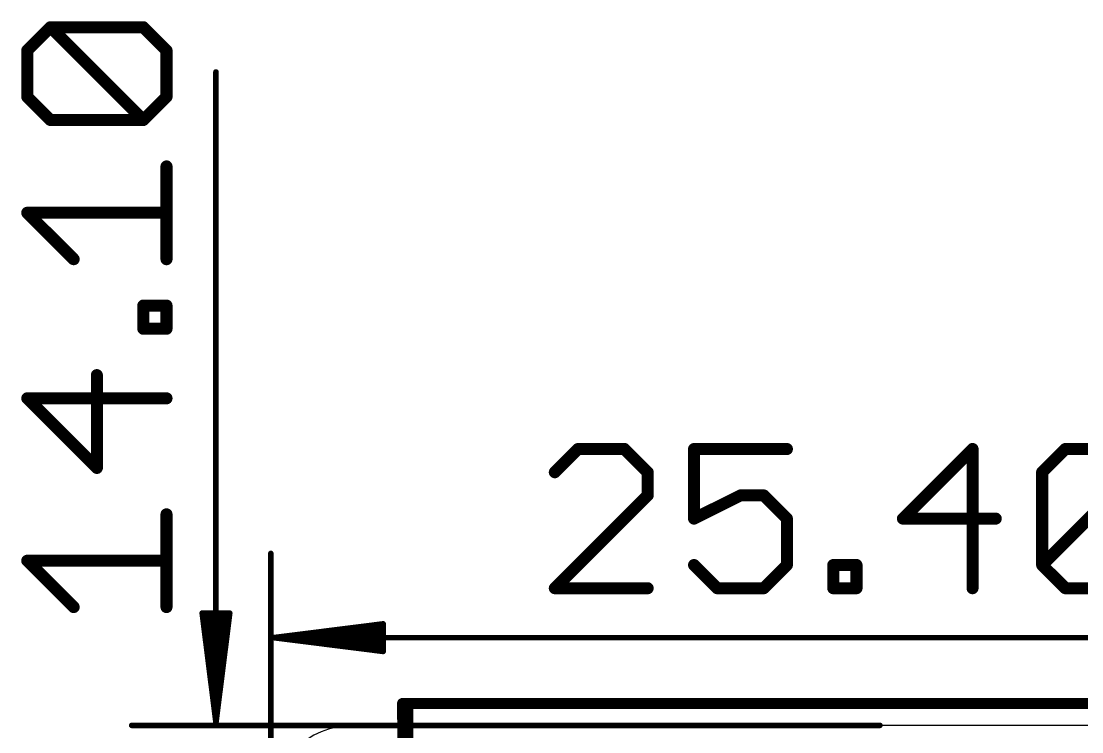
# Model space of a CAD drawing. Extents: x -5.8 to 38.5, y -8.1 to 30.4.
# Drawn here: x -5.78 to 18.77, y 13.95 to 30.4 of the extents above; entities that cross this region are included whole.
import ezdxf

# ---------------------------------------------------------------- set-up
doc = ezdxf.new("R2010")
doc.units = 0
for name, color, linetype in [('1', 12, 'CONTINUOUS'), ('16', 132, 'CONTINUOUS'), ('20', 53, 'CONTINUOUS'), ('51', 253, 'CONTINUOUS')]:
    doc.layers.add(name, color=color, linetype=linetype)

msp = doc.modelspace()

# ---------------------------------------------------------------- linework, layer by layer
at = {"layer": '1', "const_width": 0.254}
for points in [[(3.048, 14.605), (3.175, -0.127)], [(25.654, 14.605), (3.048, 14.605)]]:
    msp.add_lwpolyline(points, dxfattribs=at)
at = {"layer": '1', "const_width": 0.127}
for points in [[(3.1115, 14.6055, 1), (2.9845, 14.6045)], [(3.048, 14.6685, 1), (3.048, 14.5415)]]:
    msp.add_lwpolyline(points, format="xyb", dxfattribs=at)
at = {"layer": '16', "const_width": 0.254}
for points in [[(3.175, 14.605), (3.175, -0.381)], [(25.908, 14.605), (3.175, 14.605)]]:
    msp.add_lwpolyline(points, dxfattribs=at)
at = {"layer": '16', "const_width": 0.127}
for points in [[(3.2385, 14.605, 1), (3.1115, 14.605)], [(3.175, 14.6685, 1), (3.175, 14.5415)]]:
    msp.add_lwpolyline(points, format="xyb", dxfattribs=at)
at = {"layer": '20'}
msp.add_line((23.495, 14.097), (1.905, 14.097), dxfattribs=at)
msp.add_arc((1.905, 12.192), 1.905, 90, 180, dxfattribs=at)
at = {"layer": '51'}
for points, const_width in [([(-5.6381, 29.728), (-5.1008, 30.2652)], 0.2794), ([(-5.1008, 30.2652), (-2.9519, 30.2652)], 0.2794), ([(-2.9519, 28.1163), (-5.1008, 30.2652)], 0.2794), ([(-2.9519, 30.2652), (-2.4147, 29.728)], 0.2794), ([(-5.6381, 28.6536), (-5.6381, 29.728)], 0.2794), ([(-2.4147, 29.728), (-2.4147, 28.6536)], 0.2794), ([(-1.27, 14.162), (-1.27, 29.2289)], 0.13), ([(-5.1008, 28.1163), (-5.6381, 28.6536)], 0.2794), ([(-2.4147, 28.6536), (-2.9519, 28.1163)], 0.2794), ([(-2.9519, 28.1163), (-5.1008, 28.1163)], 0.2794), ([(-2.4147, 24.8936), (-2.4147, 27.0425)], 0.2794), ([(-4.5636, 24.8936), (-5.6381, 25.968)], 0.2794), ([(-5.6381, 25.968), (-2.4147, 25.968)], 0.2794), ([(-2.9519, 23.2822), (-2.9519, 23.8194)], 0.2794), ([(-2.9519, 23.8194), (-2.4147, 23.8194)], 0.2794), ([(-2.4147, 23.8194), (-2.4147, 23.2822)], 0.2794), ([(-2.4147, 23.2822), (-2.9519, 23.2822)], 0.2794), ([(-4.0264, 20.0595), (-4.0264, 22.2084)], 0.2794), ([(-2.4147, 21.6711), (-5.6381, 21.6711)], 0.2794), ([(-5.6381, 21.6711), (-4.0264, 20.0595)], 0.2794), ([(7.111, 20.4971), (6.5737, 19.9598)], 0.2794), ([(8.1854, 20.4971), (7.111, 20.4971)], 0.2794), ([(8.7226, 19.9598), (8.1854, 20.4971)], 0.2794), ([(11.9454, 20.4971), (9.7965, 20.4971)], 0.2794), ([(9.7965, 20.4971), (9.7965, 18.8854)], 0.2794), ([(16.2423, 20.4971), (14.6306, 18.8854)], 0.2794), ([(16.2423, 17.2737), (16.2423, 20.4971)], 0.2794), ([(17.8534, 19.9598), (18.3906, 20.4971)], 0.2794), ([(18.3906, 20.4971), (19.465, 20.4971)], 0.2794), ([(8.7226, 19.4226), (8.7226, 19.9598)], 0.2794), ([(17.8534, 17.8109), (17.8534, 19.9598)], 0.2794), ([(17.8534, 17.8109), (20.0023, 19.9598)], 0.2794), ([(6.5737, 17.2737), (8.7226, 19.4226)], 0.2794), ([(9.7965, 18.8854), (10.8709, 19.4226)], 0.2794), ([(10.8709, 19.4226), (11.4082, 19.4226)], 0.2794), ([(11.4082, 19.4226), (11.9454, 18.8854)], 0.2794), ([(-2.4147, 16.8367), (-2.4147, 18.9856)], 0.2794), ([(11.9454, 18.8854), (11.9454, 17.8109)], 0.2794), ([(14.6306, 18.8854), (16.7795, 18.8854)], 0.2794), ([(-4.5636, 16.8367), (-5.6381, 17.9111)], 0.2794), ([(-5.6381, 17.9111), (-2.4147, 17.9111)], 0.2794), ([(0, 8.255), (0, 18.079)], 0.13), ([(10.3337, 17.2737), (9.7965, 17.8109)], 0.2794), ([(11.9454, 17.8109), (11.4082, 17.2737)], 0.2794), ([(13.0192, 17.2737), (13.0192, 17.8109)], 0.2794), ([(13.0192, 17.8109), (13.5565, 17.8109)], 0.2794), ([(13.5565, 17.8109), (13.5565, 17.2737)], 0.2794), ([(18.3906, 17.2737), (17.8534, 17.8109)], 0.2794), ([(8.7226, 17.2737), (6.5737, 17.2737)], 0.2794), ([(11.4082, 17.2737), (10.3337, 17.2737)], 0.2794), ([(13.5565, 17.2737), (13.0192, 17.2737)], 0.2794), ([(19.465, 17.2737), (18.3906, 17.2737)], 0.2794), ([(-1.27, 14.162), (-1.5892, 16.697)], 0.13), ([(-1.5892, 16.697), (-0.9508, 16.697)], 0.13), ([(-1.27, 14.162), (-1.53, 16.697)], 0.13), ([(-1.27, 14.162), (-1.4, 16.697)], 0.13), ([(-0.9508, 16.697), (-1.27, 14.162)], 0.13), ([(-1.14, 16.697), (-1.27, 14.162)], 0.13), ([(-1.01, 16.697), (-1.27, 14.162)], 0.13), ([(0.065, 16.129), (2.6, 16.4482)], 0.13), ([(0.065, 16.129), (2.6, 16.389)], 0.13), ([(2.6, 16.4482), (2.6, 15.8098)], 0.13), ([(0.065, 16.129), (2.6, 16.259)], 0.13), ([(0.065, 16.129), (25.335, 16.129)], 0.13), ([(2.6, 15.8098), (0.065, 16.129)], 0.13), ([(2.6, 15.999), (0.065, 16.129)], 0.13), ([(2.6, 15.869), (0.065, 16.129)], 0.13), ([(14.097, 14.097), (-3.22, 14.097)], 0.13)]:
    msp.add_lwpolyline(points, dxfattribs=dict(at, const_width=const_width))
for points, const_width in [([(-5.1008, 30.3351, 1), (-5.1008, 30.1954)], 0.1397), ([(-5.0514, 30.3146, 1), (-5.1502, 30.2158)], 0.1397), ([(-5.0514, 30.2158, 1), (-5.1502, 30.3146)], 0.1397), ([(-2.9025, 30.3146, 1), (-3.0013, 30.2158)], 0.1397), ([(-2.9519, 30.1954, 1), (-2.9519, 30.3351)], 0.1397), ([(-5.5682, 29.728, 1), (-5.7079, 29.728)], 0.1397), ([(-5.6874, 29.7774, 1), (-5.5887, 29.6786)], 0.1397), ([(-2.3449, 29.728, 1), (-2.4846, 29.728)], 0.1397), ([(-2.4641, 29.6786, 1), (-2.3653, 29.7774)], 0.1397), ([(-1.2375, 29.2289, 1), (-1.3025, 29.2289)], 0.065), ([(-5.7079, 28.6536, 1), (-5.5682, 28.6536)], 0.1397), ([(-5.5887, 28.703, 1), (-5.6874, 28.6042)], 0.1397), ([(-2.4846, 28.6536, 1), (-2.3449, 28.6536)], 0.1397), ([(-2.3653, 28.6042, 1), (-2.4641, 28.703)], 0.1397), ([(-5.1008, 28.1862, 1), (-5.1008, 28.0465)], 0.1397), ([(-5.1502, 28.0669, 1), (-5.0514, 28.1657)], 0.1397), ([(-3.0013, 28.1657, 1), (-2.9025, 28.0669)], 0.1397), ([(-3.0013, 28.0669, 1), (-2.9025, 28.1657)], 0.1397), ([(-2.9519, 28.0465, 1), (-2.9519, 28.1862)], 0.1397), ([(-2.3449, 27.0425, 1), (-2.4846, 27.0425)], 0.1397), ([(-5.6381, 26.0379, 1), (-5.6381, 25.8982)], 0.1397), ([(-5.5887, 26.0174, 1), (-5.6874, 25.9186)], 0.1397), ([(-2.4147, 25.8982, 1), (-2.4147, 26.0379)], 0.1397), ([(-4.613, 24.8442, 1), (-4.5142, 24.943)], 0.1397), ([(-2.4846, 24.8936, 1), (-2.3449, 24.8936)], 0.1397), ([(-2.8821, 23.8194, 1), (-3.0218, 23.8194)], 0.1397), ([(-2.9519, 23.8893, 1), (-2.9519, 23.7496)], 0.1397), ([(-2.3449, 23.8194, 1), (-2.4846, 23.8194)], 0.1397), ([(-2.4147, 23.7496, 1), (-2.4147, 23.8893)], 0.1397), ([(-3.0218, 23.2822, 1), (-2.8821, 23.2822)], 0.1397), ([(-2.9519, 23.3521, 1), (-2.9519, 23.2124)], 0.1397), ([(-2.4846, 23.2822, 1), (-2.3449, 23.2822)], 0.1397), ([(-2.4147, 23.2124, 1), (-2.4147, 23.3521)], 0.1397), ([(-3.9565, 22.2084, 1), (-4.0962, 22.2084)], 0.1397), ([(-5.6381, 21.741, 1), (-5.6381, 21.6013)], 0.1397), ([(-5.5887, 21.7205, 1), (-5.6874, 21.6217)], 0.1397), ([(-2.4147, 21.6013, 1), (-2.4147, 21.741)], 0.1397), ([(7.111, 20.5669, 1), (7.111, 20.4272)], 0.1397), ([(7.1604, 20.4477, 1), (7.0616, 20.5464)], 0.1397), ([(8.2348, 20.5464, 1), (8.136, 20.4477)], 0.1397), ([(8.1854, 20.4272, 1), (8.1854, 20.5669)], 0.1397), ([(9.8663, 20.4971, 1), (9.7266, 20.4971)], 0.1397), ([(9.7965, 20.5669, 1), (9.7965, 20.4272)], 0.1397), ([(11.9454, 20.4272, 1), (11.9454, 20.5669)], 0.1397), ([(16.3121, 20.4971, 1), (16.1724, 20.4971)], 0.1397), ([(16.2917, 20.4477, 1), (16.1929, 20.5464)], 0.1397), ([(18.3906, 20.5669, 1), (18.3906, 20.4272)], 0.1397), ([(18.44, 20.4477, 1), (18.3412, 20.5464)], 0.1397), ([(-4.0758, 20.0101, 1), (-3.977, 20.1088)], 0.1397), ([(-4.0962, 20.0595, 1), (-3.9565, 20.0595)], 0.1397), ([(6.5243, 20.0092, 1), (6.6231, 19.9104)], 0.1397), ([(8.7925, 19.9598, 1), (8.6528, 19.9598)], 0.1397), ([(8.6732, 19.9104, 1), (8.772, 20.0092)], 0.1397), ([(17.9232, 19.9598, 1), (17.7835, 19.9598)], 0.1397), ([(17.804, 20.0092, 1), (17.9028, 19.9104)], 0.1397), ([(8.6528, 19.4226, 1), (8.7925, 19.4226)], 0.1397), ([(8.772, 19.3732, 1), (8.6732, 19.472)], 0.1397), ([(10.8709, 19.4925, 1), (10.8709, 19.3528)], 0.1397), ([(10.9022, 19.3601, 1), (10.8397, 19.4851)], 0.1397), ([(11.4576, 19.472, 1), (11.3588, 19.3732)], 0.1397), ([(11.4082, 19.3528, 1), (11.4082, 19.4925)], 0.1397), ([(-2.3449, 18.9856, 1), (-2.4846, 18.9856)], 0.1397), ([(9.7266, 18.8854, 1), (9.8663, 18.8854)], 0.1397), ([(9.7653, 18.9479, 1), (9.8277, 18.8229)], 0.1397), ([(12.0152, 18.8854, 1), (11.8755, 18.8854)], 0.1397), ([(11.896, 18.836, 1), (11.9948, 18.9348)], 0.1397), ([(14.6306, 18.9552, 1), (14.6306, 18.8155)], 0.1397), ([(14.5812, 18.9348, 1), (14.68, 18.836)], 0.1397), ([(16.7795, 18.8155, 1), (16.7795, 18.9552)], 0.1397), ([(-5.6381, 17.981, 1), (-5.6381, 17.8413)], 0.1397), ([(-5.5887, 17.9605, 1), (-5.6874, 17.8618)], 0.1397), ([(-2.4147, 17.8413, 1), (-2.4147, 17.981)], 0.1397), ([(0.0325, 18.079, 1), (-0.0325, 18.079)], 0.065), ([(9.8459, 17.8603, 1), (9.7471, 17.7615)], 0.1397), ([(11.9948, 17.7615, 1), (11.896, 17.8603)], 0.1397), ([(13.0192, 17.8808, 1), (13.0192, 17.7411)], 0.1397), ([(13.0891, 17.8109, 1), (12.9494, 17.8109)], 0.1397), ([(13.6263, 17.8109, 1), (13.4866, 17.8109)], 0.1397), ([(13.5565, 17.7411, 1), (13.5565, 17.8808)], 0.1397), ([(17.9028, 17.8603, 1), (17.804, 17.7615)], 0.1397), ([(17.804, 17.8603, 1), (17.9028, 17.7615)], 0.1397), ([(11.8755, 17.8109, 1), (12.0152, 17.8109)], 0.1397), ([(17.7835, 17.8109, 1), (17.9232, 17.8109)], 0.1397), ([(6.5737, 17.3436, 1), (6.5737, 17.2039)], 0.1397), ([(6.5243, 17.3231, 1), (6.6231, 17.2243)], 0.1397), ([(8.7226, 17.2039, 1), (8.7226, 17.3436)], 0.1397), ([(10.3337, 17.3436, 1), (10.3337, 17.2039)], 0.1397), ([(10.2843, 17.2243, 1), (10.3831, 17.3231)], 0.1397), ([(11.3588, 17.3231, 1), (11.4576, 17.2243)], 0.1397), ([(11.4082, 17.2039, 1), (11.4082, 17.3436)], 0.1397), ([(13.0192, 17.3436, 1), (13.0192, 17.2039)], 0.1397), ([(12.9494, 17.2737, 1), (13.0891, 17.2737)], 0.1397), ([(13.4866, 17.2737, 1), (13.6263, 17.2737)], 0.1397), ([(13.5565, 17.2039, 1), (13.5565, 17.3436)], 0.1397), ([(16.1724, 17.2737, 1), (16.3121, 17.2737)], 0.1397), ([(18.3906, 17.3436, 1), (18.3906, 17.2039)], 0.1397), ([(18.3412, 17.2243, 1), (18.44, 17.3231)], 0.1397), ([(-4.613, 16.7873, 1), (-4.5142, 16.8861)], 0.1397), ([(-2.4846, 16.8367, 1), (-2.3449, 16.8367)], 0.1397), ([(-1.557, 16.7011, 1), (-1.6215, 16.6929)], 0.065), ([(-1.5892, 16.7295, 1), (-1.5892, 16.6645)], 0.065), ([(-1.4977, 16.7003, 1), (-1.5623, 16.6937)], 0.065), ([(-1.3675, 16.6987, 1), (-1.4325, 16.6953)], 0.065), ([(-1.1075, 16.6953, 1), (-1.1725, 16.6987)], 0.065), ([(-0.9777, 16.6937, 1), (-1.0423, 16.7003)], 0.065), ([(-0.9185, 16.6929, 1), (-0.983, 16.7011)], 0.065), ([(-0.9508, 16.6645, 1), (-0.9508, 16.7295)], 0.065), ([(2.6325, 16.4482, 1), (2.5675, 16.4482)], 0.065), ([(2.6041, 16.416, 1), (2.5959, 16.4805)], 0.065), ([(2.6033, 16.3567, 1), (2.5967, 16.4213)], 0.065), ([(2.6017, 16.2265, 1), (2.5983, 16.2915)], 0.065), ([(0.065, 16.1615, 1), (0.065, 16.0965)], 0.065), ([(0.0691, 16.1612, 1), (0.0609, 16.0968)], 0.065), ([(0.0633, 16.1615, 1), (0.0667, 16.0965)], 0.065), ([(0.0667, 16.1615, 1), (0.0633, 16.0965)], 0.065), ([(0.0683, 16.1613, 1), (0.0617, 16.0967)], 0.065), ([(0.0617, 16.1613, 1), (0.0683, 16.0967)], 0.065), ([(0.0609, 16.1612, 1), (0.0691, 16.0968)], 0.065), ([(2.5983, 15.9665, 1), (2.6017, 16.0315)], 0.065), ([(2.5675, 15.8098, 1), (2.6325, 15.8098)], 0.065), ([(2.5959, 15.7775, 1), (2.6041, 15.842)], 0.065), ([(2.5967, 15.8367, 1), (2.6033, 15.9013)], 0.065), ([(-3.22, 14.1295, 1), (-3.22, 14.0645)], 0.065), ([(-1.3022, 14.1661, 1), (-1.2378, 14.1579)], 0.065), ([(-1.3023, 14.1653, 1), (-1.2377, 14.1587)], 0.065), ([(-1.3025, 14.1603, 1), (-1.2375, 14.1637)], 0.065), ([(-1.3025, 14.1637, 1), (-1.2375, 14.1603)], 0.065), ([(-1.3025, 14.162, 1), (-1.2375, 14.162)], 0.065), ([(-1.3023, 14.1587, 1), (-1.2377, 14.1653)], 0.065), ([(-1.3022, 14.1579, 1), (-1.2378, 14.1661)], 0.065), ([(14.097, 14.0645, 1), (14.097, 14.1295)], 0.065)]:
    msp.add_lwpolyline(points, format="xyb", dxfattribs=dict(at, const_width=const_width))

doc.saveas('drawing.dxf')
